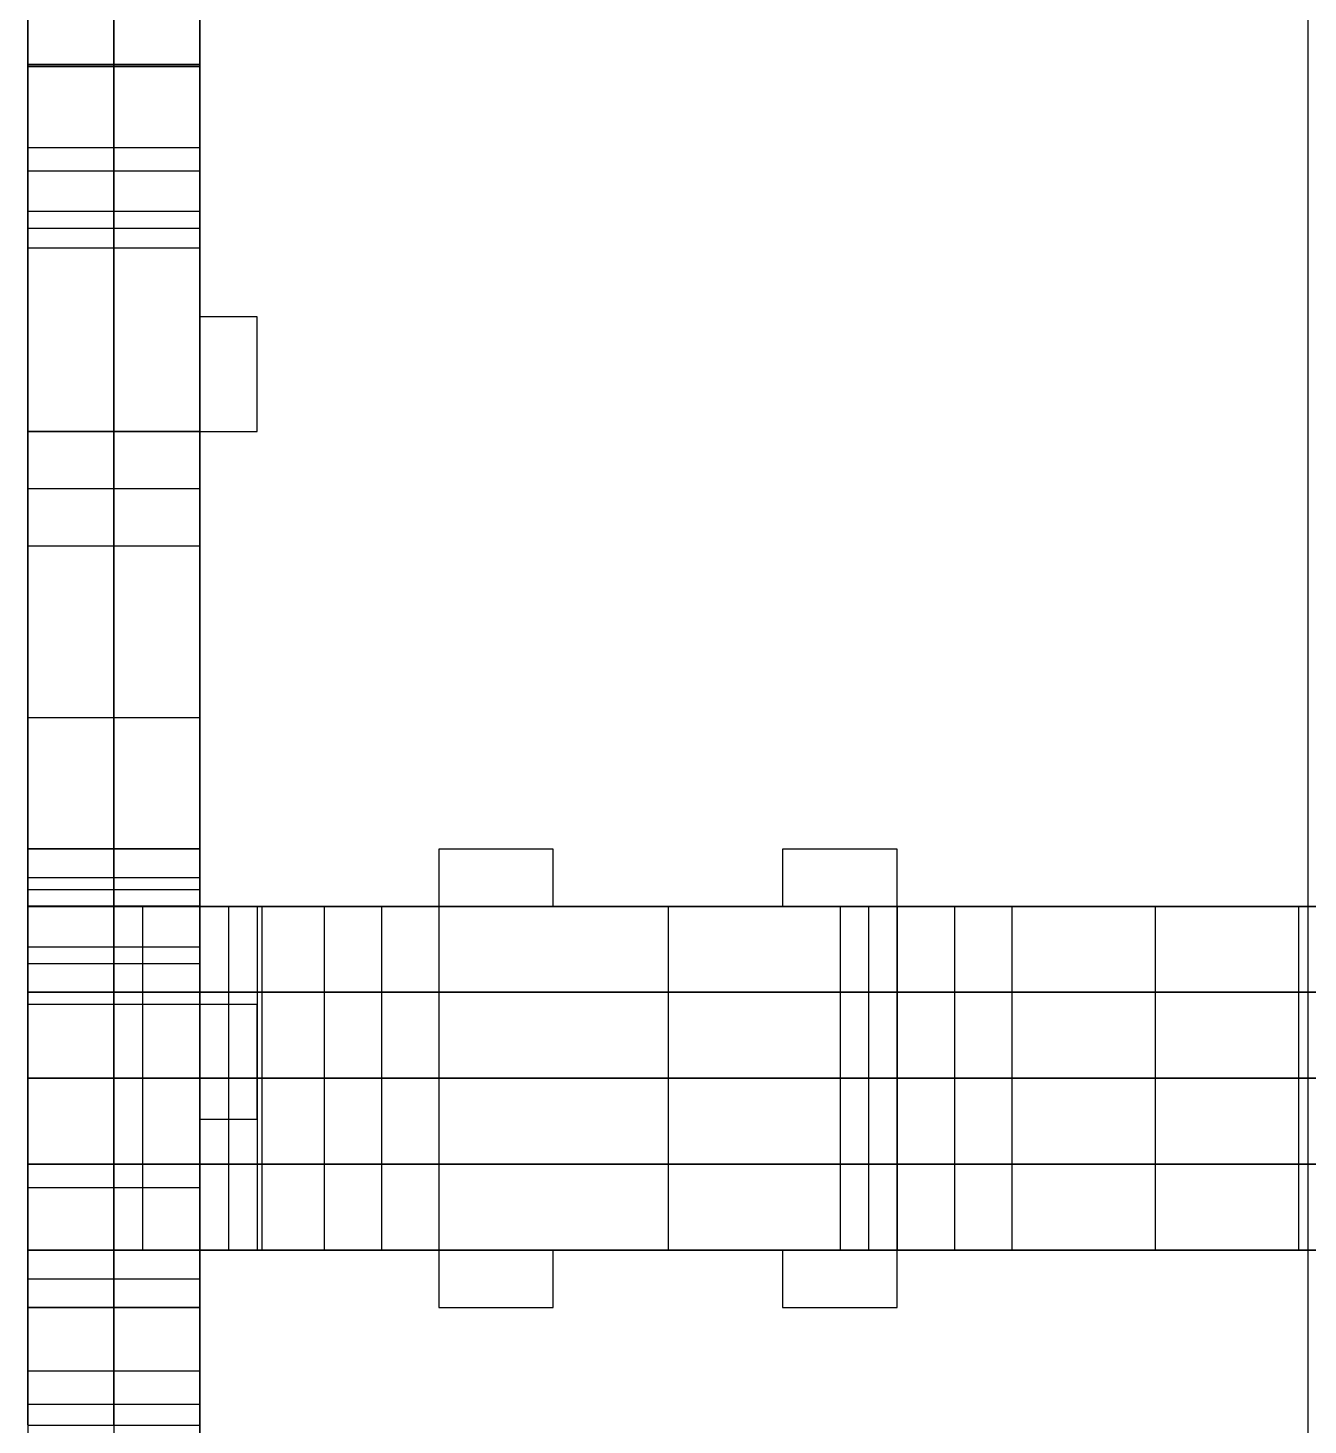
# Model space of a CAD drawing. Extents: x -2580 to -2312, y -43168 to -40231.
# Drawn here: x -2579.5 to -2445.5, y -40535.8 to -40389.5 of the extents above; entities that cross this region are included whole.
import ezdxf

# ---------------------------------------------------------------- set-up
doc = ezdxf.new("R2010")
doc.units = 0
doc.layers.add('ENDS', color=40, linetype='CONTINUOUS')

# ---------------------------------------------------------------- blocks, each defined once
blk = doc.blocks.new('SKYLARK200_END-XXXS-1')
at = {"layer": 'ENDS'}
for p, q in [((-134, -868.01, 264), (-134, -18.02, 264)), ((-134, -868.01, 282), (-134, -18.02, 282)), ((-268, -24, 141), (-268, -791.02, 141)), ((-250, -24, 141), (-250, -812, 141)), ((-250, -188.28, 282), (-250, -72, 282)), ((-250, -188.28, 264), (-250, -72, 264)), ((-250, -188.28, 273), (-250, -72, 273)), ((-259, -95, 56), (-259, -173, 56)), ((-259, -173, 226), (-259, -95, 226)), ((-250, -95, 56), (-250, -173, 56)), ((-250, -173, 226), (-250, -95, 226)), ((-268, -173, 226), (-268, -155, 226)), ((-268, -155, 56), (-268, -173, 56)), ((-268, -161.85), (-250, -161.85)), ((-268, -161.85), (-268, -298.65)), ((-268, -200.25, 282), (-268, -161.85, 282)), ((-268, -161.85, 282), (-250, -161.85, 282)), ((-268, -161.91, 0.87), (-250, -161.91, 0.87)), ((-268, -161.91, 281.13), (-250, -161.91, 281.13)), ((-268, -179, 50), (-268, -162.1, 1.72)), ((-268, -162.1, 1.72), (-250, -162.1, 1.72)), ((-268, -162.1, 280.28), (-250, -162.1, 280.28)), ((-268, -162.1, 280.28), (-268, -179, 232)), ((-259, -161.85), (-259, -298.65)), ((-259, -200.25, 282), (-259, -161.85, 282)), ((-259, -179, 50), (-259, -162.1, 1.72)), ((-259, -162.1, 280.28), (-259, -179, 232)), ((-250, -161.85), (-250, -298.65)), ((-250, -200.25, 282), (-250, -161.85, 282)), ((-250, -179, 50), (-250, -162.1, 1.72)), ((-250, -162.1, 280.28), (-250, -179, 232)), ((-268, -170.55, 25.86), (-250, -170.55, 25.86)), ((-268, -170.55, 256.14), (-250, -170.55, 256.14)), ((-268, -173, 56), (-250, -173, 56)), ((-268, -173, 226), (-250, -173, 226)), ((-268, -177.24, 54.24), (-250, -177.24, 54.24)), ((-268, -177.24, 227.76), (-250, -177.24, 227.76)), ((-268, -179, 50), (-250, -179, 50)), ((-268, -179, 232), (-250, -179, 232)), ((-268, -181.05, 282), (-250, -181.05, 282)), ((-244, -188.28, 282), (-250, -188.28, 282)), ((-250, -188.28, 282), (-250, -188.28, 264)), ((-244, -188.28, 264), (-250, -188.28, 264)), ((-244, -188.28, 273), (-250, -188.28, 273)), ((-247, -188.28, 282), (-247, -188.28, 264)), ((-244, -200.28, 282), (-244, -188.28, 282)), ((-244, -188.28, 282), (-244, -188.28, 264)), ((-244, -200.28, 264), (-244, -188.28, 264)), ((-244, -200.28, 273), (-244, -188.28, 273)), ((-244, -194.28, 282), (-244, -194.28, 264)), ((-268, -212.25, 258), (-268, -200.25, 258)), ((-268, -200.25, 258), (-250, -200.25, 258)), ((-268, -200.25, 258), (-268, -200.25, 282)), ((-268, -200.25, 282), (-250, -200.25, 282)), ((-268, -200.25, 270), (-250, -200.25, 270)), ((-268, -260.28, 282), (-268, -200.28, 282)), ((-268, -200.28, 282), (-268, -200.28, 264)), ((-268, -260.28, 264), (-268, -200.28, 264)), ((-268, -200.28, 282), (-244, -200.28, 282)), ((-268, -200.28, 264), (-244, -200.28, 264)), ((-268, -260.28, 273), (-268, -200.28, 273)), ((-268, -200.28, 273), (-244, -200.28, 273)), ((-259, -212.25, 258), (-259, -200.25, 258)), ((-259, -200.25, 258), (-259, -200.25, 282)), ((-256, -200.28, 282), (-256, -200.28, 264)), ((-250, -212.25, 258), (-250, -200.25, 258)), ((-250, -200.25, 258), (-250, -200.25, 282)), ((-244, -200.28, 282), (-244, -200.28, 264)), ((-268, -206.25, 258), (-250, -206.25, 258)), ((-268, -248.25, 264), (-268, -212.25, 264)), ((-268, -212.25, 264), (-250, -212.25, 264)), ((-268, -212.25, 264), (-268, -212.25, 258)), ((-268, -212.25, 258), (-250, -212.25, 258)), ((-268, -212.25, 261), (-250, -212.25, 261)), ((-259, -248.25, 264), (-259, -212.25, 264)), ((-259, -212.25, 264), (-259, -212.25, 258)), ((-250, -248.25, 264), (-250, -212.25, 264)), ((-250, -212.25, 264), (-250, -212.25, 258)), ((-268, -230.25), (-250, -230.25)), ((-268, -230.25, 264), (-250, -230.25, 264)), ((-268, -230.28, 282), (-268, -230.28, 264)), ((-268, -250, 181.25), (-268, -244, 181.25)), ((-268, -244, 181.25), (-268, -244, 193.25)), ((-268, -244, 193.25), (-268, -292, 193.25)), ((-268, -244, 143.25), (-268, -244, 155.25)), ((-268, -244, 155.25), (-268, -250, 155.25)), ((-259, -244, 181.25), (-268, -244, 181.25)), ((-259, -244, 193.25), (-268, -244, 193.25)), ((-268, -256, 143.25), (-268, -244, 143.25)), ((-259, -244, 143.25), (-268, -244, 143.25)), ((-259, -244, 155.25), (-268, -244, 155.25)), ((-268, -244, 187.25), (-250, -244, 187.25)), ((-268, -244, 149.25), (-250, -244, 149.25)), ((-250, -244, 181.25), (-259, -244, 181.25)), ((-250, -244, 193.25), (-259, -244, 193.25)), ((-250, -244, 143.25), (-259, -244, 143.25)), ((-250, -244, 155.25), (-259, -244, 155.25)), ((-259, -250, 181.25), (-259, -244, 181.25)), ((-259, -244, 181.25), (-259, -244, 193.25)), ((-259, -244, 193.25), (-259, -292, 193.25)), ((-259, -292, 143.25), (-259, -244, 143.25)), ((-259, -244, 143.25), (-259, -244, 155.25)), ((-259, -244, 155.25), (-259, -250, 155.25)), ((-250, -250, 181.25), (-250, -244, 181.25)), ((-250, -244, 181.25), (-250, -244, 193.25)), ((-250, -244, 193.25), (-250, -292, 193.25)), ((-250, -292, 143.25), (-250, -244, 143.25)), ((-250, -244, 143.25), (-250, -244, 155.25)), ((-250, -244, 155.25), (-250, -250, 155.25)), ((-213, -244.01, 282), (-225, -244.01, 282)), ((-225, -244.01, 282), (-225, -244.01, 264)), ((-213, -244.01, 264), (-225, -244.01, 264)), ((-225, -244.01, 282), (-225, -292.01, 282)), ((-225, -244.01, 264), (-225, -292.01, 264)), ((-213, -244.01, 273), (-225, -244.01, 273)), ((-225, -244.01, 273), (-225, -292.01, 273)), ((-219, -244.01, 282), (-219, -244.01, 264)), ((-213, -250.01, 282), (-213, -244.01, 282)), ((-213, -244.01, 282), (-213, -244.01, 264)), ((-213, -250.01, 264), (-213, -244.01, 264)), ((-213, -250.01, 273), (-213, -244.01, 273)), ((-177, -244.01, 282), (-189, -244.01, 282)), ((-189, -244.01, 282), (-189, -244.01, 264)), ((-177, -244.01, 264), (-189, -244.01, 264)), ((-189, -244.01, 282), (-189, -250.01, 282)), ((-189, -244.01, 264), (-189, -250.01, 264)), ((-177, -244.01, 273), (-189, -244.01, 273)), ((-189, -244.01, 273), (-189, -250.01, 273)), ((-183, -244.01, 282), (-183, -244.01, 264)), ((-177, -292.01, 282), (-177, -244.01, 282)), ((-177, -244.01, 282), (-177, -244.01, 264)), ((-177, -292.01, 264), (-177, -244.01, 264)), ((-177, -292.01, 273), (-177, -244.01, 273)), ((-268, -247, 181.25), (-250, -247, 181.25)), ((-268, -247, 155.25), (-250, -247, 155.25)), ((-213, -247.01, 282), (-213, -247.01, 264)), ((-189, -247.01, 282), (-189, -247.01, 264)), ((-268, -260.25, 258), (-268, -248.25, 258)), ((-268, -248.25, 258), (-250, -248.25, 258)), ((-268, -248.25, 258), (-268, -248.25, 264)), ((-268, -248.25, 264), (-250, -248.25, 264)), ((-268, -248.25, 261), (-250, -248.25, 261)), ((-259, -260.25, 258), (-259, -248.25, 258)), ((-259, -248.25, 258), (-259, -248.25, 264)), ((-250, -260.25, 258), (-250, -248.25, 258)), ((-250, -248.25, 258), (-250, -248.25, 264)), ((-268, -250, 155.25), (-268, -250, 181.25)), ((-259, -250, 181.25), (-268, -250, 181.25)), ((-268, -250, 155.25), (-259, -250, 155.25)), ((-268, -250, 168.25), (-250, -250, 168.25)), ((-244, -250.01, 193.25), (-268, -250.01, 193.25)), ((-268, -250.01, 193.25), (-268, -268.01, 193.25)), ((-268, -250.01, 193.25), (-268, -250.01, 143.25)), ((-268, -250.01, 143.25), (-268, -268.01, 143.25)), ((-268, -250.01, 143.25), (-244, -250.01, 143.25)), ((-268, -250.01, 168.25), (-268, -268.01, 168.25)), ((-250, -250, 181.25), (-259, -250, 181.25)), ((-259, -250, 155.25), (-250, -250, 155.25)), ((-259, -250, 155.25), (-259, -250, 181.25)), ((-256, -250.01, 193.25), (-256, -268.01, 193.25)), ((-256, -250.01, 143.25), (-256, -268.01, 143.25)), ((-250, -250, 155.25), (-250, -250, 181.25)), ((-236.99, -250.01, 264), (-250, -250.01, 264)), ((-250, -250.01, 264), (-250, -268.01, 264)), ((-250, -250.01, 264), (-250, -250.01, 205.25)), ((-250, -250.01, 205.25), (-250, -268.01, 205.25)), ((-250, -250.01, 205.25), (-244, -250.01, 205.25)), ((-244, -250.01, 131.25), (-250, -250.01, 131.25)), ((-250, -250.01, 131.25), (-250, -268.01, 131.25)), ((-250, -250.01, 131.25), (-250, -250.01, 18)), ((-250, -250.01, 18), (-250, -268.01, 18)), ((-250, -250.01, 18), (-236.99, -250.01, 18)), ((-250, -250.01, 234.62), (-250, -268.01, 234.62)), ((-250, -250.01, 74.62), (-250, -268.01, 74.62)), ((-247, -250.01, 205.25), (-247, -268.01, 205.25)), ((-247, -250.01, 131.25), (-247, -268.01, 131.25)), ((-244, -250.01, 205.25), (-244, -268.01, 205.25)), ((-244, -250.01, 205.25), (-244, -250.01, 193.25)), ((-244, -250.01, 193.25), (-244, -268.01, 193.25)), ((-244, -250.01, 143.25), (-244, -268.01, 143.25)), ((-244, -250.01, 143.25), (-244, -250.01, 131.25)), ((-244, -250.01, 131.25), (-244, -268.01, 131.25)), ((-244, -250.01, 199.25), (-244, -268.01, 199.25)), ((-244, -250.01, 137.25), (-244, -268.01, 137.25)), ((-244, -250.01, 141), (-18, -250.01, 141)), ((-243.5, -250.01, 264), (-243.5, -268.01, 264)), ((-243.5, -250.01, 18), (-243.5, -268.01, 18)), ((-224.99, -250.01, 258), (-236.99, -250.01, 258)), ((-236.99, -250.01, 258), (-236.99, -268.01, 258)), ((-236.99, -250.01, 258), (-236.99, -250.01, 264)), ((-236.99, -250.01, 264), (-236.99, -268.01, 264)), ((-236.99, -250.01, 18), (-236.99, -268.01, 18)), ((-236.99, -250.01, 18), (-236.99, -250.01, 24)), ((-236.99, -250.01, 24), (-236.99, -268.01, 24)), ((-236.99, -250.01, 24), (-224.99, -250.01, 24)), ((-236.99, -250.01, 261), (-236.99, -268.01, 261)), ((-236.99, -250.01, 21), (-236.99, -268.01, 21)), ((-230.99, -250.01, 258), (-230.99, -268.01, 258)), ((-230.99, -250.01, 24), (-230.99, -268.01, 24)), ((-225, -250.01, 282), (-225, -250.01, 264)), ((-176.99, -250.01, 300), (-224.99, -250.01, 300)), ((-224.99, -250.01, 300), (-224.99, -268.01, 300)), ((-224.99, -250.01, 300), (-224.99, -250.01, 258)), ((-224.99, -250.01, 258), (-224.99, -268.01, 258)), ((-224.99, -250.01, 24), (-224.99, -268.01, 24)), ((-224.99, -250.01, 24), (-224.99, -250.01, -18)), ((-224.99, -250.01, -18), (-224.99, -268.01, -18)), ((-224.99, -250.01, -18), (-176.99, -250.01, -18)), ((-224.99, -250.01, 264), (-224.99, -268.01, 264)), ((-224.99, -250.01, 18), (-224.99, -268.01, 18)), ((-189, -250.01, 282), (-213, -250.01, 282)), ((-213, -250.01, 282), (-213, -250.01, 264)), ((-189, -250.01, 264), (-213, -250.01, 264)), ((-189, -250.01, 273), (-213, -250.01, 273)), ((-201, -250.01, 282), (-201, -250.01, 264)), ((-200.99, -250.01, 300), (-200.99, -268.01, 300)), ((-200.99, -250.01, -18), (-200.99, -268.01, -18)), ((-189, -250.01, 282), (-189, -250.01, 264)), ((-176.99, -250.01, 128), (-182.99, -250.01, 128)), ((-182.99, -250.01, 128), (-182.99, -268.01, 128)), ((-182.99, -250.01, 128), (-182.99, -250.01, 140)), ((-182.99, -250.01, 140), (-182.99, -268.01, 140)), ((-182.99, -250.01, 140), (-116.99, -250.01, 140)), ((-182.99, -250.01, 134), (-182.99, -268.01, 134)), ((-179.99, -250.01, 128), (-179.99, -268.01, 128)), ((-164.99, -250.01, 258), (-176.99, -250.01, 258)), ((-176.99, -250.01, 258), (-176.99, -268.01, 258)), ((-176.99, -250.01, 258), (-176.99, -250.01, 300)), ((-176.99, -250.01, 300), (-176.99, -268.01, 300)), ((-176.99, -250.01, -18), (-176.99, -268.01, -18)), ((-176.99, -250.01, -18), (-176.99, -250.01, 128)), ((-176.99, -250.01, 128), (-176.99, -268.01, 128)), ((-176.99, -250.01, 279), (-176.99, -268.01, 279)), ((-176.99, -250.01, 55), (-176.99, -268.01, 55)), ((-176.99, -250.01, 140), (-176.99, -268.01, 140)), ((-170.99, -250.01, 258), (-170.99, -268.01, 258)), ((-134.99, -250.01, 264), (-164.99, -250.01, 264)), ((-164.99, -250.01, 264), (-164.99, -268.01, 264)), ((-164.99, -250.01, 264), (-164.99, -250.01, 258)), ((-164.99, -250.01, 258), (-164.99, -268.01, 258)), ((-164.99, -250.01, 261), (-164.99, -268.01, 261)), ((-149.99, -250.01, 264), (-149.99, -268.01, 264)), ((-122.99, -250.01, 258), (-134.99, -250.01, 258)), ((-134.99, -250.01, 258), (-134.99, -268.01, 258)), ((-134.99, -250.01, 258), (-134.99, -250.01, 264)), ((-134.99, -250.01, 264), (-134.99, -268.01, 264)), ((-134.99, -250.01, 261), (-134.99, -268.01, 261)), ((-134, -250.01, 140), (-134, -250.01, 258)), ((-268, -254.25, 258), (-250, -254.25, 258)), ((-268, -292, 143.25), (-268, -256, 143.25)), ((-268, -256, 143.25), (-250, -256, 143.25)), ((-244, -259.01, 193.25), (-268, -259.01, 193.25)), ((-268, -259.01, 193.25), (-268, -259.01, 143.25)), ((-268, -259.01, 143.25), (-244, -259.01, 143.25)), ((-268, -298.65, 282), (-268, -260.25, 282)), ((-268, -260.25, 282), (-250, -260.25, 282)), ((-268, -260.25, 282), (-268, -260.25, 258)), ((-268, -260.25, 258), (-250, -260.25, 258)), ((-268, -260.25, 270), (-250, -260.25, 270)), ((-244, -260.28, 282), (-268, -260.28, 282)), ((-268, -260.28, 282), (-268, -260.28, 264)), ((-244, -260.28, 264), (-268, -260.28, 264)), ((-244, -260.28, 273), (-268, -260.28, 273)), ((-259, -298.65, 282), (-259, -260.25, 282)), ((-259, -260.25, 282), (-259, -260.25, 258)), ((-256, -260.28, 282), (-256, -260.28, 264)), ((-236.99, -259.01, 264), (-250, -259.01, 264)), ((-250, -259.01, 264), (-250, -259.01, 205.25)), ((-250, -259.01, 205.25), (-244, -259.01, 205.25)), ((-244, -259.01, 131.25), (-250, -259.01, 131.25)), ((-250, -259.01, 131.25), (-250, -259.01, 18)), ((-250, -259.01, 18), (-236.99, -259.01, 18)), ((-250, -298.65, 282), (-250, -260.25, 282)), ((-250, -260.25, 282), (-250, -260.25, 258)), ((-244, -259.01, 205.25), (-244, -259.01, 193.25)), ((-244, -259.01, 143.25), (-244, -259.01, 131.25)), ((-244, -272.28, 282), (-244, -260.28, 282)), ((-244, -260.28, 282), (-244, -260.28, 264)), ((-244, -272.28, 264), (-244, -260.28, 264)), ((-244, -272.28, 273), (-244, -260.28, 273)), ((-224.99, -259.01, 258), (-236.99, -259.01, 258)), ((-236.99, -259.01, 258), (-236.99, -259.01, 264)), ((-236.99, -259.01, 18), (-236.99, -259.01, 24)), ((-236.99, -259.01, 24), (-224.99, -259.01, 24)), ((-176.99, -259.01, 300), (-224.99, -259.01, 300)), ((-224.99, -259.01, 300), (-224.99, -259.01, 258)), ((-224.99, -259.01, 24), (-224.99, -259.01, -18)), ((-224.99, -259.01, -18), (-176.99, -259.01, -18)), ((-176.99, -259.01, 128), (-182.99, -259.01, 128)), ((-182.99, -259.01, 128), (-182.99, -259.01, 140)), ((-182.99, -259.01, 140), (-116.99, -259.01, 140)), ((-164.99, -259.01, 258), (-176.99, -259.01, 258)), ((-176.99, -259.01, 258), (-176.99, -259.01, 300)), ((-176.99, -259.01, -18), (-176.99, -259.01, 128)), ((-134.99, -259.01, 264), (-164.99, -259.01, 264)), ((-164.99, -259.01, 264), (-164.99, -259.01, 258)), ((-122.99, -259.01, 258), (-134.99, -259.01, 258)), ((-134.99, -259.01, 258), (-134.99, -259.01, 264)), ((-244, -266.28, 282), (-244, -266.28, 264)), ((-268, -268, 193.25), (-250, -268, 193.25)), ((-244, -268.01, 193.25), (-268, -268.01, 193.25)), ((-268, -268.01, 193.25), (-268, -268.01, 143.25)), ((-268, -268.01, 143.25), (-244, -268.01, 143.25)), ((-244, -268.01, 193.25), (-268, -268.01, 193.25)), ((-268, -268.01, 193.25), (-268, -286.01, 193.25)), ((-268, -268.01, 193.25), (-268, -268.01, 143.25)), ((-268, -268.01, 143.25), (-268, -286.01, 143.25)), ((-268, -268.01, 143.25), (-244, -268.01, 143.25)), ((-268, -268.01, 168.25), (-268, -286.01, 168.25)), ((-256, -268.01, 193.25), (-256, -286.01, 193.25)), ((-256, -268.01, 143.25), (-256, -286.01, 143.25)), ((-236.99, -268.01, 264), (-250, -268.01, 264)), ((-250, -268.01, 264), (-250, -268.01, 205.25)), ((-250, -268.01, 205.25), (-244, -268.01, 205.25)), ((-244, -268.01, 131.25), (-250, -268.01, 131.25)), ((-250, -268.01, 131.25), (-250, -268.01, 18)), ((-250, -268.01, 18), (-236.99, -268.01, 18)), ((-236.99, -268.01, 264), (-250, -268.01, 264)), ((-250, -268.01, 264), (-250, -286.01, 264)), ((-250, -268.01, 264), (-250, -268.01, 205.25)), ((-250, -268.01, 205.25), (-250, -286.01, 205.25)), ((-250, -268.01, 205.25), (-244, -268.01, 205.25)), ((-244, -268.01, 131.25), (-250, -268.01, 131.25)), ((-250, -268.01, 131.25), (-250, -286.01, 131.25)), ((-250, -268.01, 131.25), (-250, -268.01, 18)), ((-250, -268.01, 18), (-250, -286.01, 18)), ((-250, -268.01, 18), (-236.99, -268.01, 18)), ((-250, -268.01, 234.62), (-250, -286.01, 234.62)), ((-250, -268.01, 100), (-250, -286.01, 100)), ((-247, -268.01, 205.25), (-247, -286.01, 205.25)), ((-247, -268.01, 131.25), (-247, -286.01, 131.25)), ((-244, -268.01, 205.25), (-244, -268.01, 193.25)), ((-244, -268.01, 143.25), (-244, -268.01, 131.25)), ((-244, -268.01, 141), (-18, -268.01, 141)), ((-244, -268.01, 205.25), (-244, -286.01, 205.25)), ((-244, -268.01, 205.25), (-244, -268.01, 193.25)), ((-244, -268.01, 193.25), (-244, -286.01, 193.25)), ((-244, -268.01, 143.25), (-244, -286.01, 143.25)), ((-244, -268.01, 143.25), (-244, -268.01, 131.25)), ((-244, -268.01, 131.25), (-244, -286.01, 131.25)), ((-244, -268.01, 199.25), (-244, -286.01, 199.25)), ((-244, -268.01, 137.25), (-244, -286.01, 137.25)), ((0, -268.01, 141), (-244, -268.01, 141)), ((-243.5, -268.01, 264), (-243.5, -286.01, 264)), ((-243.5, -268.01, 18), (-243.5, -286.01, 18)), ((-224.99, -268.01, 258), (-236.99, -268.01, 258)), ((-236.99, -268.01, 258), (-236.99, -268.01, 264)), ((-236.99, -268.01, 18), (-236.99, -268.01, 24)), ((-236.99, -268.01, 24), (-224.99, -268.01, 24)), ((-224.99, -268.01, 258), (-236.99, -268.01, 258)), ((-236.99, -268.01, 258), (-236.99, -286.01, 258)), ((-236.99, -268.01, 258), (-236.99, -268.01, 264)), ((-236.99, -268.01, 264), (-236.99, -286.01, 264)), ((-236.99, -268.01, 18), (-236.99, -286.01, 18)), ((-236.99, -268.01, 18), (-236.99, -268.01, 24)), ((-236.99, -268.01, 24), (-236.99, -286.01, 24)), ((-236.99, -268.01, 24), (-224.99, -268.01, 24)), ((-236.99, -268.01, 261), (-236.99, -286.01, 261)), ((-236.99, -268.01, 21), (-236.99, -286.01, 21)), ((-230.99, -268.01, 258), (-230.99, -286.01, 258)), ((-230.99, -268.01, 24), (-230.99, -286.01, 24)), ((-176.99, -268.01, 300), (-224.99, -268.01, 300)), ((-224.99, -268.01, 300), (-224.99, -268.01, 258)), ((-224.99, -268.01, 24), (-224.99, -268.01, -18)), ((-224.99, -268.01, -18), (-176.99, -268.01, -18)), ((-176.99, -268.01, 300), (-224.99, -268.01, 300)), ((-224.99, -268.01, 300), (-224.99, -286.01, 300)), ((-224.99, -268.01, 300), (-224.99, -268.01, 258)), ((-224.99, -268.01, 258), (-224.99, -286.01, 258)), ((-224.99, -268.01, 24), (-224.99, -286.01, 24)), ((-224.99, -268.01, 24), (-224.99, -268.01, -18)), ((-224.99, -268.01, -18), (-224.99, -286.01, -18)), ((-224.99, -268.01, -18), (-176.99, -268.01, -18)), ((-224.99, -268.01, 279), (-224.99, -286.01, 279)), ((-224.99, -268.01, 18), (-224.99, -286.01, 18)), ((-200.99, -268.01, 300), (-200.99, -286.01, 300)), ((-200.99, -268.01, -18), (-200.99, -286.01, -18)), ((-176.99, -268.01, 128), (-182.99, -268.01, 128)), ((-182.99, -268.01, 128), (-182.99, -268.01, 140)), ((-182.99, -268.01, 140), (-116.99, -268.01, 140)), ((-176.99, -268.01, 128), (-182.99, -268.01, 128)), ((-182.99, -268.01, 128), (-182.99, -286.01, 128)), ((-182.99, -268.01, 128), (-182.99, -268.01, 140)), ((-182.99, -268.01, 140), (-182.99, -286.01, 140)), ((-182.99, -268.01, 140), (-116.99, -268.01, 140)), ((-182.99, -268.01, 134), (-182.99, -286.01, 134)), ((-179.99, -268.01, 128), (-179.99, -286.01, 128)), ((-164.99, -268.01, 258), (-176.99, -268.01, 258)), ((-176.99, -268.01, 258), (-176.99, -268.01, 300)), ((-176.99, -268.01, -18), (-176.99, -268.01, 128)), ((-176.99, -268.01, 128), (-176.99, -286.01, 128)), ((-164.99, -268.01, 258), (-176.99, -268.01, 258)), ((-176.99, -268.01, 258), (-176.99, -286.01, 258)), ((-176.99, -268.01, 258), (-176.99, -268.01, 300)), ((-176.99, -268.01, 300), (-176.99, -286.01, 300)), ((-176.99, -268.01, -18), (-176.99, -286.01, -18)), ((-176.99, -268.01, -18), (-176.99, -268.01, 128)), ((-176.99, -268.01, 140), (-176.99, -286.01, 140)), ((-176.99, -268.01, 279), (-176.99, -286.01, 279)), ((-176.99, -268.01, 55), (-176.99, -286.01, 55)), ((-170.99, -268.01, 258), (-170.99, -286.01, 258)), ((-134.99, -268.01, 264), (-164.99, -268.01, 264)), ((-164.99, -268.01, 264), (-164.99, -268.01, 258)), ((-134.99, -268.01, 264), (-164.99, -268.01, 264)), ((-164.99, -268.01, 264), (-164.99, -286.01, 264)), ((-164.99, -268.01, 264), (-164.99, -268.01, 258)), ((-164.99, -268.01, 258), (-164.99, -286.01, 258)), ((-164.99, -268.01, 261), (-164.99, -286.01, 261)), ((-149.99, -268.01, 264), (-149.99, -286.01, 264)), ((-122.99, -268.01, 258), (-134.99, -268.01, 258)), ((-134.99, -268.01, 258), (-134.99, -268.01, 264)), ((-122.99, -268.01, 258), (-134.99, -268.01, 258)), ((-134.99, -268.01, 258), (-134.99, -286.01, 258)), ((-134.99, -268.01, 258), (-134.99, -268.01, 264)), ((-134.99, -268.01, 264), (-134.99, -286.01, 264)), ((-134.99, -268.01, 261), (-134.99, -286.01, 261)), ((-134, -268.01, 140), (-134, -268.01, 258)), ((-250, -421.58, 282), (-250, -272.28, 282)), ((-250, -272.28, 282), (-250, -272.28, 264)), ((-250, -421.58, 264), (-250, -272.28, 264)), ((-250, -272.28, 282), (-244, -272.28, 282)), ((-250, -272.28, 264), (-244, -272.28, 264)), ((-250, -421.58, 273), (-250, -272.28, 273)), ((-250, -272.28, 273), (-244, -272.28, 273)), ((-247, -272.28, 282), (-247, -272.28, 264)), ((-244, -272.28, 282), (-244, -272.28, 264)), ((-244, -277.01, 193.25), (-268, -277.01, 193.25)), ((-268, -277.01, 193.25), (-268, -277.01, 143.25)), ((-268, -277.01, 143.25), (-244, -277.01, 143.25)), ((-236.99, -277.01, 264), (-250, -277.01, 264)), ((-250, -277.01, 264), (-250, -277.01, 205.25)), ((-250, -277.01, 205.25), (-244, -277.01, 205.25)), ((-244, -277.01, 131.25), (-250, -277.01, 131.25)), ((-250, -277.01, 131.25), (-250, -277.01, 18)), ((-250, -277.01, 18), (-236.99, -277.01, 18)), ((-244, -277.01, 205.25), (-244, -277.01, 193.25)), ((-244, -277.01, 143.25), (-244, -277.01, 131.25)), ((-224.99, -277.01, 258), (-236.99, -277.01, 258)), ((-236.99, -277.01, 258), (-236.99, -277.01, 264)), ((-236.99, -277.01, 18), (-236.99, -277.01, 24)), ((-236.99, -277.01, 24), (-224.99, -277.01, 24)), ((-176.99, -277.01, 300), (-224.99, -277.01, 300)), ((-224.99, -277.01, 300), (-224.99, -277.01, 258)), ((-224.99, -277.01, 24), (-224.99, -277.01, -18)), ((-224.99, -277.01, -18), (-176.99, -277.01, -18)), ((-176.99, -277.01, 128), (-182.99, -277.01, 128)), ((-182.99, -277.01, 128), (-182.99, -277.01, 140)), ((-182.99, -277.01, 140), (-116.99, -277.01, 140)), ((-164.99, -277.01, 258), (-176.99, -277.01, 258)), ((-176.99, -277.01, 258), (-176.99, -277.01, 300)), ((-176.99, -277.01, -18), (-176.99, -277.01, 128)), ((-134.99, -277.01, 264), (-164.99, -277.01, 264)), ((-164.99, -277.01, 264), (-164.99, -277.01, 258)), ((-122.99, -277.01, 258), (-134.99, -277.01, 258)), ((-134.99, -277.01, 258), (-134.99, -277.01, 264)), ((-268, -279.45, 282), (-250, -279.45, 282)), ((-268, -292, 181.25), (-268, -286, 181.25)), ((-268, -286, 181.25), (-268, -286, 155.25)), ((-268, -286, 155.25), (-268, -292, 155.25)), ((-259, -286, 181.25), (-268, -286, 181.25)), ((-259, -286, 155.25), (-268, -286, 155.25)), ((-268, -286, 168.25), (-250, -286, 168.25)), ((-244, -286.01, 193.25), (-268, -286.01, 193.25)), ((-268, -286.01, 193.25), (-268, -286.01, 143.25)), ((-268, -286.01, 143.25), (-244, -286.01, 143.25)), ((-250, -286, 181.25), (-259, -286, 181.25)), ((-250, -286, 155.25), (-259, -286, 155.25)), ((-259, -292, 181.25), (-259, -286, 181.25)), ((-259, -286, 155.25), (-259, -292, 155.25)), ((-259, -286, 181.25), (-259, -286, 155.25)), ((-250, -292, 181.25), (-250, -286, 181.25)), ((-250, -286, 181.25), (-250, -286, 155.25)), ((-250, -286, 155.25), (-250, -292, 155.25)), ((-236.99, -286.01, 264), (-250, -286.01, 264)), ((-250, -286.01, 264), (-250, -286.01, 205.25)), ((-250, -286.01, 205.25), (-244, -286.01, 205.25)), ((-244, -286.01, 131.25), (-250, -286.01, 131.25)), ((-250, -286.01, 131.25), (-250, -286.01, 18)), ((-250, -286.01, 18), (-236.99, -286.01, 18)), ((-250, -286.01, 282), (-250, -286.01, 264)), ((-244, -286.01, 205.25), (-244, -286.01, 193.25)), ((-244, -286.01, 143.25), (-244, -286.01, 131.25)), ((0, -286.01, 141), (-244, -286.01, 141)), ((-224.99, -286.01, 258), (-236.99, -286.01, 258)), ((-236.99, -286.01, 258), (-236.99, -286.01, 264)), ((-236.99, -286.01, 18), (-236.99, -286.01, 24)), ((-236.99, -286.01, 24), (-224.99, -286.01, 24)), ((-176.99, -286.01, 300), (-224.99, -286.01, 300)), ((-224.99, -286.01, 300), (-224.99, -286.01, 258)), ((-224.99, -286.01, 24), (-224.99, -286.01, -18)), ((-224.99, -286.01, -18), (-176.99, -286.01, -18)), ((-213, -292.01, 282), (-213, -286.01, 282)), ((-213, -286.01, 282), (-213, -286.01, 264)), ((-213, -292.01, 264), (-213, -286.01, 264)), ((-213, -286.01, 282), (-189, -286.01, 282)), ((-213, -286.01, 264), (-189, -286.01, 264)), ((-213, -292.01, 273), (-213, -286.01, 273)), ((-213, -286.01, 273), (-189, -286.01, 273)), ((-201, -286.01, 282), (-201, -286.01, 264)), ((-189, -286.01, 282), (-189, -286.01, 264)), ((-189, -286.01, 282), (-189, -292.01, 282)), ((-189, -286.01, 264), (-189, -292.01, 264)), ((-189, -286.01, 273), (-189, -292.01, 273)), ((-176.99, -286.01, 128), (-182.99, -286.01, 128)), ((-182.99, -286.01, 128), (-182.99, -286.01, 140)), ((-182.99, -286.01, 140), (-116.99, -286.01, 140)), ((-177, -286.01, 282), (-177, -286.01, 264)), ((-164.99, -286.01, 258), (-176.99, -286.01, 258)), ((-176.99, -286.01, 258), (-176.99, -286.01, 300)), ((-176.99, -286.01, -18), (-176.99, -286.01, 128)), ((-134.99, -286.01, 264), (-164.99, -286.01, 264)), ((-164.99, -286.01, 264), (-164.99, -286.01, 258)), ((-122.99, -286.01, 258), (-134.99, -286.01, 258)), ((-134.99, -286.01, 258), (-134.99, -286.01, 264)), ((-268, -289, 181.25), (-250, -289, 181.25)), ((-268, -289, 155.25), (-250, -289, 155.25)), ((-213, -289.01, 282), (-213, -289.01, 264)), ((-189, -289.01, 282), (-189, -289.01, 264)), ((-268, -292, 155.25), (-268, -292, 143.25)), ((-259, -292, 193.25), (-268, -292, 193.25)), ((-268, -292, 193.25), (-268, -292, 187.25)), ((-268, -292, 187.25), (-268, -292, 181.25)), ((-259, -292, 181.25), (-268, -292, 181.25)), ((-259, -292, 155.25), (-268, -292, 155.25)), ((-259, -292, 143.25), (-268, -292, 143.25)), ((-268, -292, 187.25), (-250, -292, 187.25)), ((-268, -292, 149.25), (-250, -292, 149.25)), ((-250, -292, 193.25), (-259, -292, 193.25)), ((-250, -292, 181.25), (-259, -292, 181.25)), ((-250, -292, 155.25), (-259, -292, 155.25)), ((-250, -292, 143.25), (-259, -292, 143.25)), ((-259, -292, 193.25), (-259, -292, 181.25)), ((-259, -292, 155.25), (-259, -292, 143.25)), ((-250, -292, 193.25), (-250, -292, 181.25)), ((-250, -292, 155.25), (-250, -292, 143.25)), ((-225, -292.01, 282), (-213, -292.01, 282)), ((-225, -292.01, 264), (-213, -292.01, 264)), ((-225, -292.01, 282), (-225, -292.01, 264)), ((-225, -292.01, 273), (-213, -292.01, 273)), ((-219, -292.01, 282), (-219, -292.01, 264)), ((-213, -292.01, 282), (-213, -292.01, 264)), ((-189, -292.01, 282), (-189, -292.01, 264)), ((-189, -292.01, 282), (-177, -292.01, 282)), ((-189, -292.01, 264), (-177, -292.01, 264)), ((-189, -292.01, 273), (-177, -292.01, 273)), ((-183, -292.01, 282), (-183, -292.01, 264)), ((-177, -292.01, 282), (-177, -292.01, 264)), ((-268, -298.65), (-250, -298.65)), ((-268, -298.65, 282), (-250, -298.65, 282)), ((-268, -302.12, -1.1), (-250, -302.12, -1.1)), ((-268, -302.12, 283.1), (-250, -302.12, 283.1)), ((-268, -304.31, -4), (-250, -304.31, -4))]:
    blk.add_line(p, q, dxfattribs=at)
at = {"layer": 'ENDS', "extrusion": (-1, 0, 0)}
for centre, radius, start, end in [((167.85, 0, 268), 6, 163.3771, 180), ((167.85, 282, 268), 6, 180, 196.6229), ((167.85, 0, 259), 6, 163.3771, 180), ((167.85, 282, 259), 6, 180, 196.6229), ((167.85, 0, 250), 6, 163.3771, 180), ((167.85, 282, 250), 6, 180, 196.6229), ((315.63, 0, 259), 12, 199.4712, 340.5288)]:
    blk.add_arc(centre, radius, start, end, dxfattribs=at)
at = {"layer": 'ENDS', "extrusion": (1, 0, 0)}
for centre, start, end in [((-173, 50, -268), 90, 180), ((-173, 232, -268), 180, 270), ((-173, 50, -259), 90, 180), ((-173, 232, -259), 180, 270), ((-173, 50, -250), 90, 180), ((-173, 232, -250), 180, 270), ((-298.65, -6, -268), 90, 160.5288), ((-298.65, 288, -268), 199.4712, 270), ((-298.65, -6, -259), 90, 160.5288), ((-298.65, 288, -259), 199.4712, 270), ((-298.65, -6, -250), 90, 160.5288), ((-298.65, 288, -250), 199.4712, 270)]:
    blk.add_arc(centre, 6, start, end, dxfattribs=at)

msp = doc.modelspace()

# ---------------------------------------------------------------- block references
at = {"layer": 'ENDS'}
msp.add_blockref('SKYLARK200_END-XXXS-1', (-2311.51, -40231.5, 18), dxfattribs=at)

doc.saveas('drawing.dxf')
